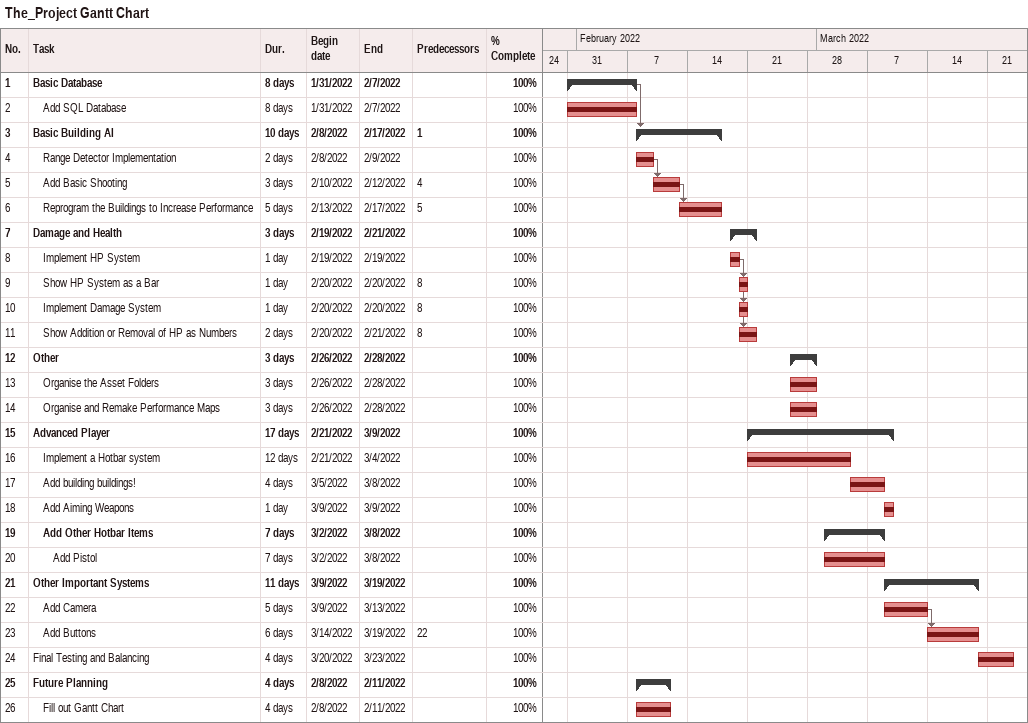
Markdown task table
The_Project Gantt Chart

| ID | Level | Task | Duration | Start | Finish | Predecessors | % complete |
|---|---|---|---|---|---|---|---|
| 1 | 1 | **Basic Database** | 8d | 2022-01-31 | 2022-02-07 |  | 100 |
| 2 | 2 | Add SQL Database | 8d | 2022-01-31 | 2022-02-07 |  | 100 |
| 3 | 1 | **Basic Building AI** | 10d | 2022-02-08 | 2022-02-17 | 1 | 100 |
| 4 | 2 | Range Detector Implementation | 2d | 2022-02-08 | 2022-02-09 |  | 100 |
| 5 | 2 | Add Basic Shooting | 3d | 2022-02-10 | 2022-02-12 | 4 | 100 |
| 6 | 2 | Reprogram the Buildings to Increase Performance | 5d | 2022-02-13 | 2022-02-17 | 5 | 100 |
| 7 | 1 | **Damage and Health** | 3d | 2022-02-19 | 2022-02-21 |  | 100 |
| 8 | 2 | Implement HP System | 1d | 2022-02-19 | 2022-02-19 |  | 100 |
| 9 | 2 | Show HP System as a Bar | 1d | 2022-02-20 | 2022-02-20 | 8 | 100 |
| 10 | 2 | Implement Damage System | 1d | 2022-02-20 | 2022-02-20 | 8 | 100 |
| 11 | 2 | Show Addition or Removal of HP as Numbers | 2d | 2022-02-20 | 2022-02-21 | 8 | 100 |
| 12 | 1 | **Other** | 3d | 2022-02-26 | 2022-02-28 |  | 100 |
| 13 | 2 | Organise the Asset Folders | 3d | 2022-02-26 | 2022-02-28 |  | 100 |
| 14 | 2 | Organise and Remake Performance Maps | 3d | 2022-02-26 | 2022-02-28 |  | 100 |
| 15 | 1 | **Advanced Player** | 17d | 2022-02-21 | 2022-03-09 |  | 100 |
| 16 | 2 | Implement a Hotbar system | 12d | 2022-02-21 | 2022-03-04 |  | 100 |
| 17 | 2 | Add building buildings! | 4d | 2022-03-05 | 2022-03-08 |  | 100 |
| 18 | 2 | Add Aiming Weapons | 1d | 2022-03-09 | 2022-03-09 |  | 100 |
| 19 | 2 | **Add Other Hotbar Items** | 7d | 2022-03-02 | 2022-03-08 |  | 100 |
| 20 | 3 | Add Pistol | 7d | 2022-03-02 | 2022-03-08 |  | 100 |
| 21 | 1 | **Other Important Systems** | 11d | 2022-03-09 | 2022-03-19 |  | 100 |
| 22 | 2 | Add Camera | 5d | 2022-03-09 | 2022-03-13 |  | 100 |
| 23 | 2 | Add Buttons | 6d | 2022-03-14 | 2022-03-19 | 22 | 100 |
| 24 | 1 | Final Testing and Balancing | 4d | 2022-03-20 | 2022-03-23 |  | 100 |
| 25 | 1 | **Future Planning** | 4d | 2022-02-08 | 2022-02-11 |  | 100 |
| 26 | 2 | Fill out Gantt Chart | 4d | 2022-02-08 | 2022-02-11 |  | 100 |
